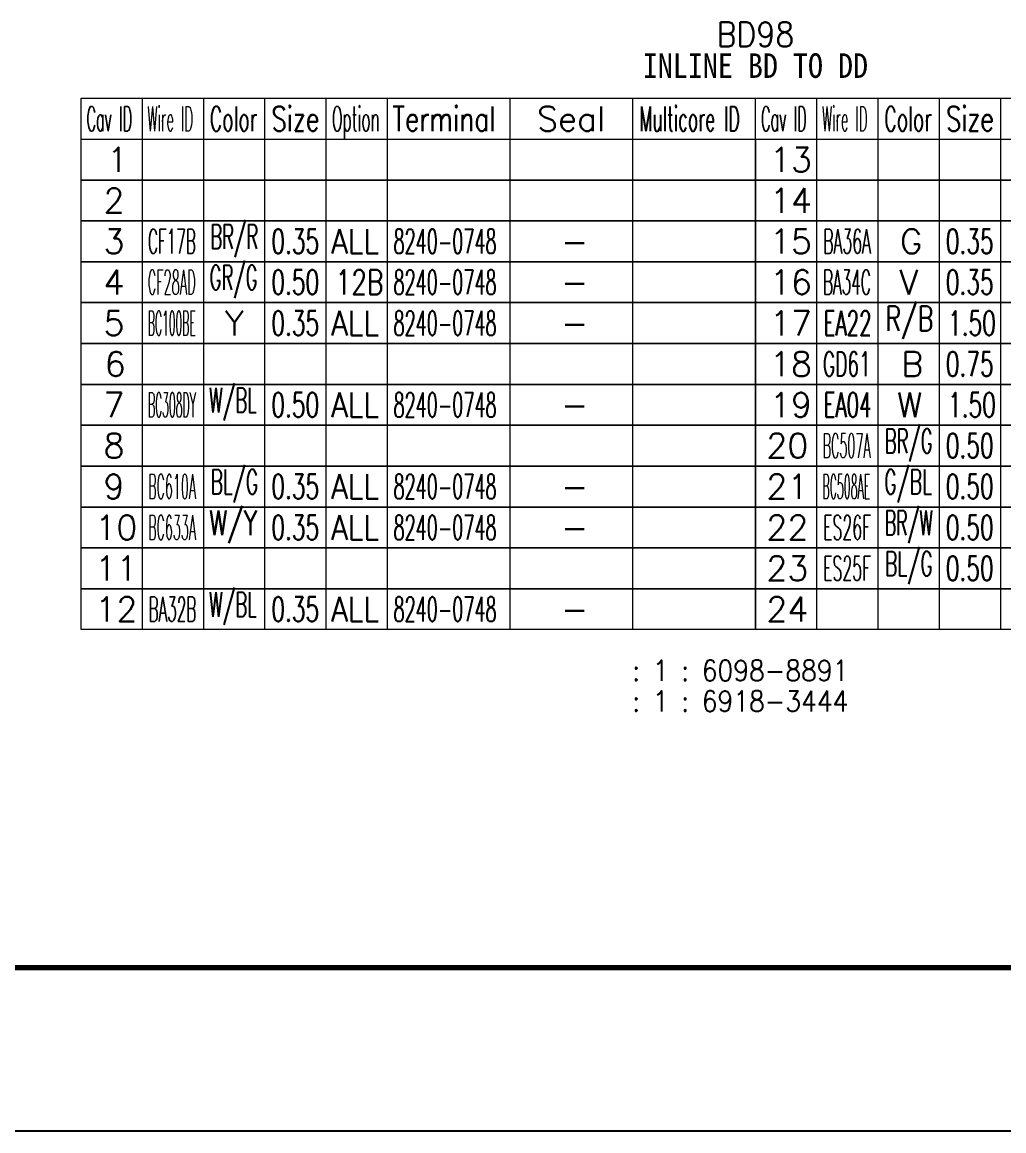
# Model space of a CAD drawing. Header units: inches. Extents: x 47316 to 59086, y 3141 to 11743.
# Drawn here: x 50534.9 to 50655, y 5618 to 5753.7 of the extents above; entities that cross this region are included whole.
import ezdxf

# ---------------------------------------------------------------- set-up
doc = ezdxf.new("R2010")
doc.units = ezdxf.units.IN
doc.header["$MEASUREMENT"] = 0
doc.styles.get("Standard").update_dxf_attribs({"font": ''})
doc.styles.get('Standard').set_extended_font_data('SimSun')

msp = doc.modelspace()

# ---------------------------------------------------------------- linework, layer by layer
at = {"color": 0, "linetype": 'Continuous', "lineweight": 15}
for p, q in [((50542.1, 5744.35), (50707.1, 5744.35)), ((50542.1, 5739.35), (50542.1, 5744.35)), ((50542.1, 5739.35), (50707.1, 5739.35))]:
    msp.add_line(p, q, dxfattribs=at)
at = {"color": 7, "linetype": 'Continuous', "lineweight": 15}
for p, q in [((50549.6, 5739.35), (50549.6, 5744.35)), ((50557.1, 5739.35), (50557.1, 5744.35)), ((50564.6, 5739.35), (50564.6, 5744.35)), ((50572.1, 5739.35), (50572.1, 5744.35)), ((50579.6, 5739.35), (50579.6, 5744.35)), ((50594.6, 5739.35), (50594.6, 5744.35)), ((50609.6, 5739.35), (50609.6, 5744.35)), ((50624.6, 5739.35), (50624.6, 5744.35)), ((50632.1, 5739.35), (50632.1, 5744.35)), ((50639.6, 5739.35), (50639.6, 5744.35)), ((50647.1, 5739.35), (50647.1, 5744.35)), ((50654.6, 5739.35), (50654.6, 5744.35))]:
    msp.add_line(p, q, dxfattribs=at)
at = {"color": 102, "linetype": 'Continuous', "lineweight": 15}
for p, q in [((50549.6, 5734.35), (50549.6, 5739.35)), ((50557.1, 5734.35), (50557.1, 5739.35)), ((50564.6, 5734.35), (50564.6, 5739.35)), ((50572.1, 5734.35), (50572.1, 5739.35)), ((50579.6, 5734.35), (50579.6, 5739.35)), ((50594.6, 5734.35), (50594.6, 5739.35)), ((50609.6, 5734.35), (50609.6, 5739.35)), ((50632.1, 5734.35), (50632.1, 5739.35)), ((50639.6, 5734.35), (50639.6, 5739.35)), ((50647.1, 5734.35), (50647.1, 5739.35)), ((50654.6, 5734.35), (50654.6, 5739.35)), ((50549.6, 5729.35), (50549.6, 5734.35)), ((50557.1, 5729.35), (50557.1, 5734.35)), ((50564.6, 5729.35), (50564.6, 5734.35)), ((50572.1, 5729.35), (50572.1, 5734.35)), ((50579.6, 5729.35), (50579.6, 5734.35)), ((50594.6, 5729.35), (50594.6, 5734.35)), ((50609.6, 5729.35), (50609.6, 5734.35)), ((50632.1, 5729.35), (50632.1, 5734.35)), ((50639.6, 5729.35), (50639.6, 5734.35)), ((50647.1, 5729.35), (50647.1, 5734.35)), ((50654.6, 5729.35), (50654.6, 5734.35)), ((50549.6, 5724.35), (50549.6, 5729.35)), ((50557.1, 5724.35), (50557.1, 5729.35)), ((50564.6, 5724.35), (50564.6, 5729.35)), ((50572.1, 5724.35), (50572.1, 5729.35)), ((50579.6, 5724.35), (50579.6, 5729.35)), ((50594.6, 5724.35), (50594.6, 5729.35)), ((50609.6, 5724.35), (50609.6, 5729.35)), ((50632.1, 5724.35), (50632.1, 5729.35)), ((50639.6, 5724.35), (50639.6, 5729.35)), ((50647.1, 5724.35), (50647.1, 5729.35)), ((50654.6, 5724.35), (50654.6, 5729.35)), ((50549.6, 5719.35), (50549.6, 5724.35)), ((50557.1, 5719.35), (50557.1, 5724.35)), ((50564.6, 5719.35), (50564.6, 5724.35)), ((50572.1, 5719.35), (50572.1, 5724.35)), ((50579.6, 5719.35), (50579.6, 5724.35)), ((50594.6, 5719.35), (50594.6, 5724.35)), ((50609.6, 5719.35), (50609.6, 5724.35)), ((50632.1, 5719.35), (50632.1, 5724.35)), ((50639.6, 5719.35), (50639.6, 5724.35)), ((50647.1, 5719.35), (50647.1, 5724.35)), ((50654.6, 5719.35), (50654.6, 5724.35)), ((50549.6, 5714.35), (50549.6, 5719.35)), ((50557.1, 5714.35), (50557.1, 5719.35)), ((50564.6, 5714.35), (50564.6, 5719.35)), ((50572.1, 5714.35), (50572.1, 5719.35)), ((50579.6, 5714.35), (50579.6, 5719.35)), ((50594.6, 5714.35), (50594.6, 5719.35)), ((50609.6, 5714.35), (50609.6, 5719.35)), ((50632.1, 5714.35), (50632.1, 5719.35)), ((50639.6, 5714.35), (50639.6, 5719.35)), ((50647.1, 5714.35), (50647.1, 5719.35)), ((50654.6, 5714.35), (50654.6, 5719.35)), ((50549.6, 5709.35), (50549.6, 5714.35)), ((50557.1, 5709.35), (50557.1, 5714.35)), ((50564.6, 5709.35), (50564.6, 5714.35)), ((50572.1, 5709.35), (50572.1, 5714.35)), ((50579.6, 5709.35), (50579.6, 5714.35)), ((50594.6, 5709.35), (50594.6, 5714.35)), ((50609.6, 5709.35), (50609.6, 5714.35)), ((50632.1, 5709.35), (50632.1, 5714.35)), ((50639.6, 5709.35), (50639.6, 5714.35)), ((50647.1, 5709.35), (50647.1, 5714.35)), ((50654.6, 5709.35), (50654.6, 5714.35)), ((50549.6, 5704.35), (50549.6, 5709.35)), ((50557.1, 5704.35), (50557.1, 5709.35)), ((50564.6, 5704.35), (50564.6, 5709.35)), ((50572.1, 5704.35), (50572.1, 5709.35)), ((50579.6, 5704.35), (50579.6, 5709.35)), ((50594.6, 5704.35), (50594.6, 5709.35)), ((50609.6, 5704.35), (50609.6, 5709.35)), ((50632.1, 5704.35), (50632.1, 5709.35)), ((50639.6, 5704.35), (50639.6, 5709.35)), ((50647.1, 5704.35), (50647.1, 5709.35)), ((50654.6, 5704.35), (50654.6, 5709.35)), ((50549.6, 5699.35), (50549.6, 5704.35)), ((50557.1, 5699.35), (50557.1, 5704.35)), ((50564.6, 5699.35), (50564.6, 5704.35)), ((50572.1, 5699.35), (50572.1, 5704.35)), ((50579.6, 5699.35), (50579.6, 5704.35)), ((50594.6, 5699.35), (50594.6, 5704.35)), ((50609.6, 5699.35), (50609.6, 5704.35)), ((50632.1, 5699.35), (50632.1, 5704.35)), ((50639.6, 5699.35), (50639.6, 5704.35)), ((50647.1, 5699.35), (50647.1, 5704.35)), ((50654.6, 5699.35), (50654.6, 5704.35)), ((50549.6, 5694.35), (50549.6, 5699.35)), ((50557.1, 5694.35), (50557.1, 5699.35)), ((50564.6, 5694.35), (50564.6, 5699.35)), ((50572.1, 5694.35), (50572.1, 5699.35)), ((50579.6, 5694.35), (50579.6, 5699.35)), ((50594.6, 5694.35), (50594.6, 5699.35)), ((50609.6, 5694.35), (50609.6, 5699.35)), ((50632.1, 5694.35), (50632.1, 5699.35)), ((50639.6, 5694.35), (50639.6, 5699.35)), ((50647.1, 5694.35), (50647.1, 5699.35)), ((50654.6, 5694.35), (50654.6, 5699.35)), ((50549.6, 5689.35), (50549.6, 5694.35)), ((50557.1, 5689.35), (50557.1, 5694.35)), ((50564.6, 5689.35), (50564.6, 5694.35)), ((50572.1, 5689.35), (50572.1, 5694.35)), ((50579.6, 5689.35), (50579.6, 5694.35)), ((50594.6, 5689.35), (50594.6, 5694.35)), ((50609.6, 5689.35), (50609.6, 5694.35)), ((50632.1, 5689.35), (50632.1, 5694.35)), ((50639.6, 5689.35), (50639.6, 5694.35)), ((50647.1, 5689.35), (50647.1, 5694.35)), ((50654.6, 5689.35), (50654.6, 5694.35)), ((50549.6, 5684.35), (50549.6, 5689.35)), ((50557.1, 5684.35), (50557.1, 5689.35)), ((50564.6, 5684.35), (50564.6, 5689.35)), ((50572.1, 5684.35), (50572.1, 5689.35)), ((50579.6, 5684.35), (50579.6, 5689.35)), ((50594.6, 5684.35), (50594.6, 5689.35)), ((50609.6, 5684.35), (50609.6, 5689.35)), ((50632.1, 5684.35), (50632.1, 5689.35)), ((50639.6, 5684.35), (50639.6, 5689.35)), ((50647.1, 5684.35), (50647.1, 5689.35)), ((50654.6, 5684.35), (50654.6, 5689.35)), ((50549.6, 5679.35), (50549.6, 5684.35)), ((50557.1, 5679.35), (50557.1, 5684.35)), ((50564.6, 5679.35), (50564.6, 5684.35)), ((50572.1, 5679.35), (50572.1, 5684.35)), ((50579.6, 5679.35), (50579.6, 5684.35)), ((50594.6, 5679.35), (50594.6, 5684.35)), ((50609.6, 5679.35), (50609.6, 5684.35)), ((50632.1, 5679.35), (50632.1, 5684.35)), ((50639.6, 5679.35), (50639.6, 5684.35)), ((50647.1, 5679.35), (50647.1, 5684.35)), ((50654.6, 5679.35), (50654.6, 5684.35))]:
    msp.add_line(p, q, dxfattribs=at)
at = {"lineweight": 70}
msp.add_line((50267.93, 5638.03), (54983.93, 5638.03), dxfattribs=at)
msp.add_line((50247.93, 5618.03), (55003.93, 5618.03))
at = {"color": 0, "linetype": 'Continuous', "lineweight": 15}
for points in [[(50542.1, 5734.35), (50542.1, 5739.35), (50624.6, 5739.35), (50624.6, 5734.35)], [(50624.6, 5734.35), (50624.6, 5739.35), (50707.1, 5739.35), (50707.1, 5734.35)], [(50542.1, 5729.35), (50542.1, 5734.35), (50624.6, 5734.35), (50624.6, 5729.35)], [(50624.6, 5729.35), (50624.6, 5734.35), (50707.1, 5734.35), (50707.1, 5729.35)], [(50542.1, 5724.35), (50542.1, 5729.35), (50624.6, 5729.35), (50624.6, 5724.35)], [(50624.6, 5724.35), (50624.6, 5729.35), (50707.1, 5729.35), (50707.1, 5724.35)], [(50542.1, 5719.35), (50542.1, 5724.35), (50624.6, 5724.35), (50624.6, 5719.35)], [(50624.6, 5719.35), (50624.6, 5724.35), (50707.1, 5724.35), (50707.1, 5719.35)], [(50542.1, 5714.35), (50542.1, 5719.35), (50624.6, 5719.35), (50624.6, 5714.35)], [(50624.6, 5714.35), (50624.6, 5719.35), (50707.1, 5719.35), (50707.1, 5714.35)], [(50542.1, 5709.35), (50542.1, 5714.35), (50624.6, 5714.35), (50624.6, 5709.35)], [(50624.6, 5709.35), (50624.6, 5714.35), (50707.1, 5714.35), (50707.1, 5709.35)], [(50542.1, 5704.35), (50542.1, 5709.35), (50624.6, 5709.35), (50624.6, 5704.35)], [(50624.6, 5704.35), (50624.6, 5709.35), (50707.1, 5709.35), (50707.1, 5704.35)], [(50542.1, 5699.35), (50542.1, 5704.35), (50624.6, 5704.35), (50624.6, 5699.35)], [(50624.6, 5699.35), (50624.6, 5704.35), (50707.1, 5704.35), (50707.1, 5699.35)], [(50542.1, 5694.35), (50542.1, 5699.35), (50624.6, 5699.35), (50624.6, 5694.35)], [(50624.6, 5694.35), (50624.6, 5699.35), (50707.1, 5699.35), (50707.1, 5694.35)], [(50542.1, 5689.35), (50542.1, 5694.35), (50624.6, 5694.35), (50624.6, 5689.35)], [(50624.6, 5689.35), (50624.6, 5694.35), (50707.1, 5694.35), (50707.1, 5689.35)], [(50542.1, 5684.35), (50542.1, 5689.35), (50624.6, 5689.35), (50624.6, 5684.35)], [(50624.6, 5684.35), (50624.6, 5689.35), (50707.1, 5689.35), (50707.1, 5684.35)], [(50542.1, 5679.35), (50542.1, 5684.35), (50624.6, 5684.35), (50624.6, 5679.35)], [(50624.6, 5679.35), (50624.6, 5684.35), (50707.1, 5684.35), (50707.1, 5679.35)]]:
    msp.add_lwpolyline(points, close=True, dxfattribs=at)

# ---------------------------------------------------------------- texts
at = {"color": 6, "linetype": 'Continuous', "lineweight": 20, "char_height": 3, "attachment_point": 1}
for s, insert, width in [('\\Fromans.shx;\\W0.9000000000;\\T1.0000000000;\\o\\lBD98', (50619.84, 5753.67), 10.5429), ('\\f黑体|b0|i0|c1|p0;\\W0.9000000000;\\T1.0000000000;\\o\\lINLINE BD TO DD', (50610.81, 5749.85), 29.1236)]:
    msp.add_mtext(s, dxfattribs=dict(at, insert=insert, width=width))
at = {"color": 7, "linetype": 'Continuous', "lineweight": 15, "char_height": 3, "attachment_point": 1}
for s, insert, width in [('\\Fromans.shx;\\W0.4292452830;\\T1.0000000000;\\o\\lCav ID', (50542.78, 5743.35), 6.5), ('\\Fromans.shx;\\W0.4026548673;\\T1.0000000000;\\o\\lWire ID', (50550.21, 5743.35), 6.5), ('\\Fromans.shx;\\W0.5687500000;\\T1.0000000000;\\o\\lColor', (50557.84, 5743.35), 6.5), ('\\Fromans.shx;\\W0.7222222222;\\T1.0000000000;\\o\\lSize', (50565.41, 5743.35), 6.5), ('\\Fromans.shx;\\W0.4595959596;\\T1.0000000000;\\o\\lOption', (50572.79, 5743.35), 6.5), ('\\Fromans.shx;\\W0.7480916031;\\T1.0000000000;\\o\\lTerminal', (50580.2, 5743.35), 14), ('\\Fromans.shx;\\W1.0000000000;\\T1.0000000000;\\o\\lSeal', (50597.88, 5743.35), 9.2857), ('\\Fromans.shx;\\W0.5185185185;\\T1.0000000000;\\o\\lMulticore ID', (50610.39, 5743.35), 14), ('\\Fromans.shx;\\W0.4292452830;\\T1.0000000000;\\o\\lCav ID', (50625.28, 5743.35), 6.5), ('\\Fromans.shx;\\W0.4026548673;\\T1.0000000000;\\o\\lWire ID', (50632.71, 5743.35), 6.5), ('\\Fromans.shx;\\W0.5687500000;\\T1.0000000000;\\o\\lColor', (50640.34, 5743.35), 6.5), ('\\Fromans.shx;\\W0.7222222222;\\T1.0000000000;\\o\\lSize', (50647.91, 5743.35), 6.5), ('\\Fromans.shx;\\W1.0000000000;\\T1.0000000000;\\o\\l1', (50545.28, 5738.35), 2.8571), ('\\Fromans.shx;\\W1.0000000000;\\T1.0000000000;\\o\\l13', (50626.35, 5738.35), 5.7143), ('\\Fromans.shx;\\W1.0000000000;\\T1.0000000000;\\o\\l2', (50544.85, 5733.35), 2.8571), ('\\Fromans.shx;\\W1.0000000000;\\T1.0000000000;\\o\\l14', (50626.35, 5733.35), 5.7143), ('\\Fromans.shx;\\W1.0000000000;\\T1.0000000000;\\o\\l3', (50544.85, 5728.35), 2.8571), ('\\Fromans.shx;\\W1.0000000000;\\T1.0000000000;\\o\\l15', (50626.35, 5728.35), 5.7143), ('\\Fromans.shx;\\W1.0000000000;\\T1.0000000000;\\o\\l4', (50544.85, 5723.35), 2.8571), ('\\Fromans.shx;\\W1.0000000000;\\T1.0000000000;\\o\\l16', (50626.35, 5723.35), 5.7143), ('\\Fromans.shx;\\W1.0000000000;\\T1.0000000000;\\o\\l5', (50544.85, 5718.35), 2.8571), ('\\Fromans.shx;\\W1.0000000000;\\T1.0000000000;\\o\\l17', (50626.35, 5718.35), 5.7143), ('\\Fromans.shx;\\W1.0000000000;\\T1.0000000000;\\o\\l6', (50544.99, 5713.35), 2.8571), ('\\Fromans.shx;\\W1.0000000000;\\T1.0000000000;\\o\\l18', (50626.35, 5713.35), 5.7143), ('\\Fromans.shx;\\W1.0000000000;\\T1.0000000000;\\o\\l7', (50544.85, 5708.35), 2.8571), ('\\Fromans.shx;\\W1.0000000000;\\T1.0000000000;\\o\\l19', (50626.35, 5708.35), 5.7143), ('\\Fromans.shx;\\W1.0000000000;\\T1.0000000000;\\o\\l8', (50544.85, 5703.35), 2.8571), ('\\Fromans.shx;\\W1.0000000000;\\T1.0000000000;\\o\\l20', (50625.92, 5703.35), 5.7143), ('\\Fromans.shx;\\W1.0000000000;\\T1.0000000000;\\o\\l9', (50544.85, 5698.35), 2.8571), ('\\Fromans.shx;\\W1.0000000000;\\T1.0000000000;\\o\\l21', (50625.92, 5698.35), 5.7143), ('\\Fromans.shx;\\W1.0000000000;\\T1.0000000000;\\o\\l10', (50543.85, 5693.35), 5.7143), ('\\Fromans.shx;\\W1.0000000000;\\T1.0000000000;\\o\\l22', (50625.92, 5693.35), 5.7143), ('\\Fromans.shx;\\W1.0000000000;\\T1.0000000000;\\o\\l11', (50543.85, 5688.35), 5.7143), ('\\Fromans.shx;\\W1.0000000000;\\T1.0000000000;\\o\\l23', (50625.92, 5688.35), 5.7143), ('\\Fromans.shx;\\W1.0000000000;\\T1.0000000000;\\o\\l12', (50543.85, 5683.35), 5.7143), ('\\Fromans.shx;\\W1.0000000000;\\T1.0000000000;\\o\\l24', (50625.92, 5683.35), 5.7143)]:
    msp.add_mtext(s, dxfattribs=dict(at, insert=insert, width=width))
at = {"color": 140, "linetype": 'Continuous', "lineweight": 15, "char_height": 3, "attachment_point": 1}
for s, insert, width in [('\\Fromans.shx;\\W0.5352941176;\\T1.0000000000;\\o\\lBR/R', (50557.9, 5728.92), 6.5), ('\\Fromans.shx;\\W0.8750000000;\\T1.0000000000;\\o\\lALL', (50572.72, 5728.35), 6.5), ('\\Fromans.shx;\\W1.0000000000;\\T1.0000000000;\\o\\lG', (50642.28, 5728.35), 3), ('\\Fromans.shx;\\W1.0000000000;\\T1.0000000000;\\o\\l-', (50600.81, 5728.35), 3.7143), ('\\Fromans.shx;\\W0.5352941176;\\T1.0000000000;\\o\\lGR/G', (50557.83, 5723.92), 6.5), ('\\Fromans.shx;\\W0.7459016393;\\T1.0000000000;\\o\\l12B', (50573.24, 5723.35), 6.5), ('\\Fromans.shx;\\W1.0000000000;\\T1.0000000000;\\o\\lV', (50642.2, 5723.35), 2.5714), ('\\Fromans.shx;\\W1.0000000000;\\T1.0000000000;\\o\\l-', (50600.81, 5723.35), 3.7143), ('\\Fromans.shx;\\W0.7109375000;\\T1.0000000000;\\o\\lR/B', (50640.5, 5718.92), 6.5), ('\\Fromans.shx;\\W1.0000000000;\\T1.0000000000;\\o\\lY', (50559.7, 5718.35), 2.5714), ('\\Fromans.shx;\\W0.8750000000;\\T1.0000000000;\\o\\lALL', (50572.72, 5718.35), 6.5), ('\\Fromans.shx;\\W1.0000000000;\\T1.0000000000;\\o\\l-', (50600.81, 5718.35), 3.7143), ('\\Fromans.shx;\\W1.0000000000;\\T1.0000000000;\\o\\lB', (50642.42, 5713.35), 3), ('\\Fromans.shx;\\W0.5416666667;\\T1.0000000000;\\o\\lW/BL', (50557.75, 5708.92), 6.5), ('\\Fromans.shx;\\W0.8750000000;\\T1.0000000000;\\o\\lALL', (50572.72, 5708.35), 6.5), ('\\Fromans.shx;\\W1.0000000000;\\T1.0000000000;\\o\\lW', (50641.92, 5708.35), 3.4286), ('\\Fromans.shx;\\W1.0000000000;\\T1.0000000000;\\o\\l-', (50600.81, 5708.35), 3.7143), ('\\Fromans.shx;\\W0.5352941176;\\T1.0000000000;\\o\\lBR/G', (50640.4, 5703.92), 6.5), ('\\Fromans.shx;\\W0.5617283951;\\T1.0000000000;\\o\\lBL/G', (50557.92, 5698.92), 6.5), ('\\Fromans.shx;\\W0.8750000000;\\T1.0000000000;\\o\\lALL', (50572.72, 5698.35), 6.5), ('\\Fromans.shx;\\W0.5617283951;\\T1.0000000000;\\o\\lG/BL', (50640.34, 5698.92), 6.5), ('\\Fromans.shx;\\W1.0000000000;\\T1.0000000000;\\o\\l-', (50600.81, 5698.35), 3.7143), ('\\Fromans.shx;\\W0.7109375000;\\T1.0000000000;\\o\\lW/Y', (50557.8, 5693.92), 6.5), ('\\Fromans.shx;\\W0.5170454545;\\T1.0000000000;\\o\\lBR/W', (50640.39, 5693.92), 6.5), ('\\Fromans.shx;\\W0.8750000000;\\T1.0000000000;\\o\\lALL', (50572.72, 5693.35), 6.5), ('\\Fromans.shx;\\W1.0000000000;\\T1.0000000000;\\o\\l-', (50600.81, 5693.35), 3.7143), ('\\Fromans.shx;\\W0.5617283951;\\T1.0000000000;\\o\\lBL/G', (50640.42, 5688.92), 6.5), ('\\Fromans.shx;\\W0.5416666667;\\T1.0000000000;\\o\\lW/BL', (50557.75, 5683.92), 6.5), ('\\Fromans.shx;\\W0.8750000000;\\T1.0000000000;\\o\\lALL', (50572.72, 5683.35), 6.5), ('\\Fromans.shx;\\W1.0000000000;\\T1.0000000000;\\o\\l-', (50600.81, 5683.35), 3.7143)]:
    msp.add_mtext(s, dxfattribs=dict(at, insert=insert, width=width))
at = {"color": 21, "linetype": 'Continuous', "lineweight": 15, "char_height": 3, "attachment_point": 1}
for s, insert, width in [('\\Fromans.shx;\\W0.4550000000;\\T1.0000000000;\\o\\lCF17B', (50550.29, 5728.35), 6.5), ('\\Fromans.shx;\\W0.6500000000;\\T1.0000000000;\\o\\l0.35', (50565.38, 5728.35), 6.5), ('\\Fromans.shx;\\W0.5268817204;\\T1.0000000000;\\o\\l8240-0748', (50580.32, 5728.35), 14), ('\\Fromans.shx;\\W0.4690721649;\\T1.0000000000;\\o\\lBA36A', (50632.87, 5728.35), 6.5), ('\\Fromans.shx;\\W0.6500000000;\\T1.0000000000;\\o\\l0.35', (50647.88, 5728.35), 6.5), ('\\Fromans.shx;\\W0.3855932203;\\T1.0000000000;\\o\\lCF28AD', (50550.26, 5723.35), 6.5), ('\\Fromans.shx;\\W0.6500000000;\\T1.0000000000;\\o\\l0.50', (50565.38, 5723.35), 6.5), ('\\Fromans.shx;\\W0.5268817204;\\T1.0000000000;\\o\\l8240-0748', (50580.32, 5723.35), 14), ('\\Fromans.shx;\\W0.4550000000;\\T1.0000000000;\\o\\lBA34C', (50632.86, 5723.35), 6.5), ('\\Fromans.shx;\\W0.6500000000;\\T1.0000000000;\\o\\l0.35', (50647.88, 5723.35), 6.5), ('\\Fromans.shx;\\W0.3204225352;\\T1.0000000000;\\o\\lBC100BE', (50550.28, 5718.35), 6.5), ('\\Fromans.shx;\\W0.6500000000;\\T1.0000000000;\\o\\l0.35', (50565.38, 5718.35), 6.5), ('\\Fromans.shx;\\W0.5268817204;\\T1.0000000000;\\o\\l8240-0748', (50580.32, 5718.35), 14), ('\\Fromans.shx;\\W0.5909090909;\\T1.0000000000;\\o\\lEA22', (50632.94, 5718.35), 6.5), ('\\Fromans.shx;\\W0.6500000000;\\T1.0000000000;\\o\\l1.50', (50648.15, 5718.35), 6.5), ('\\Fromans.shx;\\W0.5548780488;\\T1.0000000000;\\o\\lGD61', (50632.84, 5713.35), 6.5), ('\\Fromans.shx;\\W0.6500000000;\\T1.0000000000;\\o\\l0.75', (50647.88, 5713.35), 6.5), ('\\Fromans.shx;\\W0.3226950355;\\T1.0000000000;\\o\\lBC308DY', (50550.28, 5708.35), 6.5), ('\\Fromans.shx;\\W0.6500000000;\\T1.0000000000;\\o\\l0.50', (50565.38, 5708.35), 6.5), ('\\Fromans.shx;\\W0.5268817204;\\T1.0000000000;\\o\\l8240-0748', (50580.32, 5708.35), 14), ('\\Fromans.shx;\\W0.5909090909;\\T1.0000000000;\\o\\lEA04', (50632.94, 5708.35), 6.5), ('\\Fromans.shx;\\W0.6500000000;\\T1.0000000000;\\o\\l1.50', (50648.15, 5708.35), 6.5), ('\\Fromans.shx;\\W0.3791666667;\\T1.0000000000;\\o\\lBC507A', (50632.81, 5703.35), 6.5), ('\\Fromans.shx;\\W0.6500000000;\\T1.0000000000;\\o\\l0.50', (50647.88, 5703.35), 6.5), ('\\Fromans.shx;\\W0.3791666667;\\T1.0000000000;\\o\\lBC610A', (50550.31, 5698.35), 6.5), ('\\Fromans.shx;\\W0.6500000000;\\T1.0000000000;\\o\\l0.35', (50565.38, 5698.35), 6.5), ('\\Fromans.shx;\\W0.5268817204;\\T1.0000000000;\\o\\l8240-0748', (50580.32, 5698.35), 14), ('\\Fromans.shx;\\W0.3273381295;\\T1.0000000000;\\o\\lBC508AE', (50632.78, 5698.35), 6.5), ('\\Fromans.shx;\\W0.6500000000;\\T1.0000000000;\\o\\l0.50', (50647.88, 5698.35), 6.5), ('\\Fromans.shx;\\W0.3791666667;\\T1.0000000000;\\o\\lBC633A', (50550.31, 5693.35), 6.5), ('\\Fromans.shx;\\W0.6500000000;\\T1.0000000000;\\o\\l0.35', (50565.38, 5693.35), 6.5), ('\\Fromans.shx;\\W0.5268817204;\\T1.0000000000;\\o\\l8240-0748', (50580.32, 5693.35), 14), ('\\Fromans.shx;\\W0.4690721649;\\T1.0000000000;\\o\\lES26F', (50632.87, 5693.35), 6.5), ('\\Fromans.shx;\\W0.6500000000;\\T1.0000000000;\\o\\l0.50', (50647.88, 5693.35), 6.5), ('\\Fromans.shx;\\W0.4690721649;\\T1.0000000000;\\o\\lES25F', (50632.87, 5688.35), 6.5), ('\\Fromans.shx;\\W0.6500000000;\\T1.0000000000;\\o\\l0.50', (50647.88, 5688.35), 6.5), ('\\Fromans.shx;\\W0.4550000000;\\T1.0000000000;\\o\\lBA32B', (50550.36, 5683.35), 6.5), ('\\Fromans.shx;\\W0.6500000000;\\T1.0000000000;\\o\\l0.35', (50565.38, 5683.35), 6.5), ('\\Fromans.shx;\\W0.5268817204;\\T1.0000000000;\\o\\l8240-0748', (50580.32, 5683.35), 14)]:
    msp.add_mtext(s, dxfattribs=dict(at, insert=insert, width=width))
at = {"color": 42, "linetype": 'Continuous', "lineweight": 15, "char_height": 2.5, "width": 33.2143, "attachment_point": 1}
for s, insert in [('\\Fromans.shx;\\W0.9000000000;\\T1.0000000000;\\o\\l : 1 : 6098-8891', (50607.99, 5675.6)), ('\\Fromans.shx;\\W0.9000000000;\\T1.0000000000;\\o\\l : 1 : 6918-3444', (50607.99, 5671.85))]:
    msp.add_mtext(s, dxfattribs=dict(at, insert=insert))

doc.saveas('drawing.dxf')
